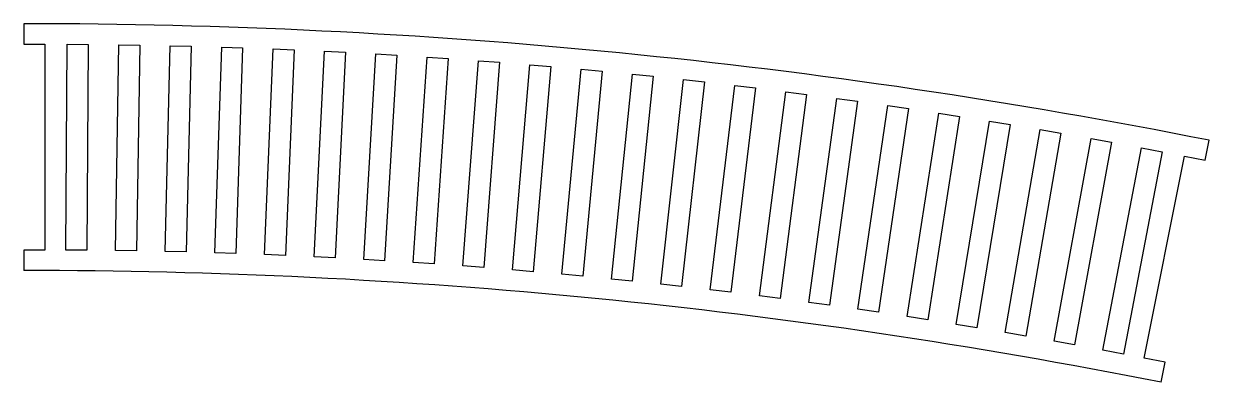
# Model space of a CAD drawing. Header units: millimetres. Extents: x -167 to 167, y -51 to 51.
import ezdxf

# ---------------------------------------------------------------- set-up
doc = ezdxf.new("R2010")
doc.units = ezdxf.units.MM
doc.layers.add('CUTOUTS', color=1, linetype='CONTINUOUS')
doc.layers.add('PERIMETER', color=5, linetype='CONTINUOUS')

msp = doc.modelspace()

# ---------------------------------------------------------------- linework, layer by layer
at = {"layer": 'CUTOUTS'}
for p, q in [((-155.28, -13.29), (-154.86, 44.8)), ((-154.86, 44.8), (-148.96, 44.76)), ((-148.96, 44.76), (-149.38, -13.34)), ((-141.27, -13.43), (-140.35, 44.66)), ((-140.35, 44.66), (-134.45, 44.57)), ((-134.45, 44.57), (-135.37, -13.53)), ((-127.27, -13.69), (-125.84, 44.39)), ((-125.84, 44.39), (-119.94, 44.25)), ((-119.94, 44.25), (-121.37, -13.83)), ((-113.26, -14.07), (-111.33, 44)), ((-111.33, 44), (-105.43, 43.8)), ((-105.43, 43.8), (-107.36, -14.26)), ((-99.26, -14.57), (-96.83, 43.48)), ((-96.83, 43.48), (-90.93, 43.23)), ((-90.93, 43.23), (-93.36, -14.82)), ((-85.26, -15.19), (-82.33, 42.84)), ((-82.33, 42.84), (-76.44, 42.54)), ((-76.44, 42.54), (-79.37, -15.49)), ((-71.27, -15.93), (-67.84, 42.07)), ((-67.84, 42.07), (-61.95, 41.72)), ((-61.95, 41.72), (-65.38, -16.28)), ((-57.29, -16.8), (-53.35, 41.17)), ((-53.35, 41.17), (-47.46, 40.77)), ((-47.46, 40.77), (-51.4, -17.2)), ((-43.31, -17.78), (-38.87, 40.15)), ((-38.87, 40.15), (-32.99, 39.7)), ((-32.99, 39.7), (-37.43, -18.23)), ((-29.34, -18.88), (-24.41, 39.01)), ((-24.41, 39.01), (-18.53, 38.5)), ((-18.53, 38.5), (-23.46, -19.39)), ((-15.39, -20.11), (-9.95, 37.74)), ((-9.95, 37.74), (-4.07, 37.18)), ((-4.07, 37.18), (-9.51, -20.66)), ((-1.44, -21.46), (4.5, 36.34)), ((10.37, 35.74), (4.43, -22.06)), ((4.5, 36.34), (10.37, 35.74)), ((12.49, -22.92), (18.93, 34.82)), ((24.79, 34.17), (18.36, -23.58)), ((18.93, 34.82), (24.79, 34.17)), ((26.41, -24.51), (33.35, 33.17)), ((39.21, 32.47), (32.27, -25.21)), ((33.35, 33.17), (39.21, 32.47)), ((40.32, -26.22), (47.75, 31.4)), ((53.61, 30.65), (46.17, -26.97)), ((47.75, 31.4), (53.61, 30.65)), ((54.21, -28.05), (62.14, 29.51)), ((67.99, 28.7), (60.06, -28.85)), ((62.14, 29.51), (67.99, 28.7)), ((68.08, -29.99), (76.52, 27.49)), ((76.52, 27.49), (82.35, 26.64)), ((82.35, 26.64), (73.92, -30.85)), ((81.94, -32.06), (90.87, 25.35)), ((96.7, 24.44), (87.77, -32.97)), ((90.87, 25.35), (96.7, 24.44)), ((95.78, -34.25), (105.2, 23.08)), ((111.03, 22.13), (101.6, -35.2)), ((105.2, 23.08), (111.03, 22.13)), ((109.6, -36.55), (119.52, 20.69)), ((119.52, 20.69), (125.33, 19.68)), ((125.33, 19.68), (115.41, -37.56)), ((123.4, -38.98), (133.81, 18.18)), ((139.62, 17.12), (129.2, -40.04)), ((133.81, 18.18), (139.62, 17.12)), ((137.18, -41.53), (148.08, 15.54)), ((153.88, 14.43), (142.97, -42.63)), ((148.08, 15.54), (153.88, 14.43)), ((-149.38, -13.34), (-155.28, -13.29)), ((-135.37, -13.53), (-141.27, -13.43)), ((-121.37, -13.83), (-127.27, -13.69)), ((-107.36, -14.26), (-113.26, -14.07)), ((-93.36, -14.82), (-99.26, -14.57)), ((-79.37, -15.49), (-85.26, -15.19)), ((-65.38, -16.28), (-71.27, -15.93)), ((-51.4, -17.2), (-57.29, -16.8)), ((-37.43, -18.23), (-43.31, -17.78)), ((-23.46, -19.39), (-29.34, -18.88)), ((-9.51, -20.66), (-15.39, -20.11)), ((4.43, -22.06), (-1.44, -21.46)), ((18.36, -23.58), (12.49, -22.92)), ((32.27, -25.21), (26.41, -24.51)), ((46.17, -26.97), (40.32, -26.22)), ((60.06, -28.85), (54.21, -28.05)), ((73.92, -30.85), (68.08, -29.99)), ((87.77, -32.97), (81.94, -32.06)), ((101.6, -35.2), (95.78, -34.25)), ((115.41, -37.56), (109.6, -36.55)), ((129.2, -40.04), (123.4, -38.98)), ((142.97, -42.63), (137.18, -41.53))]:
    msp.add_line(p, q, dxfattribs=at)
at = {"layer": 'PERIMETER'}
for p, q in [((-167.16, 50.59), (-167.16, 44.83)), ((-167.16, 44.83), (-161.16, 44.83)), ((-161.16, 44.83), (-161.16, -13.27)), ((166.04, 12.04), (167.17, 17.7)), ((148.83, -43.78), (160.16, 13.21)), ((160.16, 13.21), (166.04, 12.04)), ((-161.16, -13.27), (-167.16, -13.27)), ((-167.16, -13.27), (-167.16, -19.04)), ((154.72, -44.95), (148.83, -43.78)), ((153.59, -50.6), (154.72, -44.95))]:
    msp.add_line(p, q, dxfattribs=at)
for radius, start, end in [(1714.69, 78.75846, 90.00167), (1645.06, 78.75839, 90.00174)]:
    msp.add_arc((-167.11, -1664.1), radius, start, end, dxfattribs=at)

doc.saveas('drawing.dxf')
